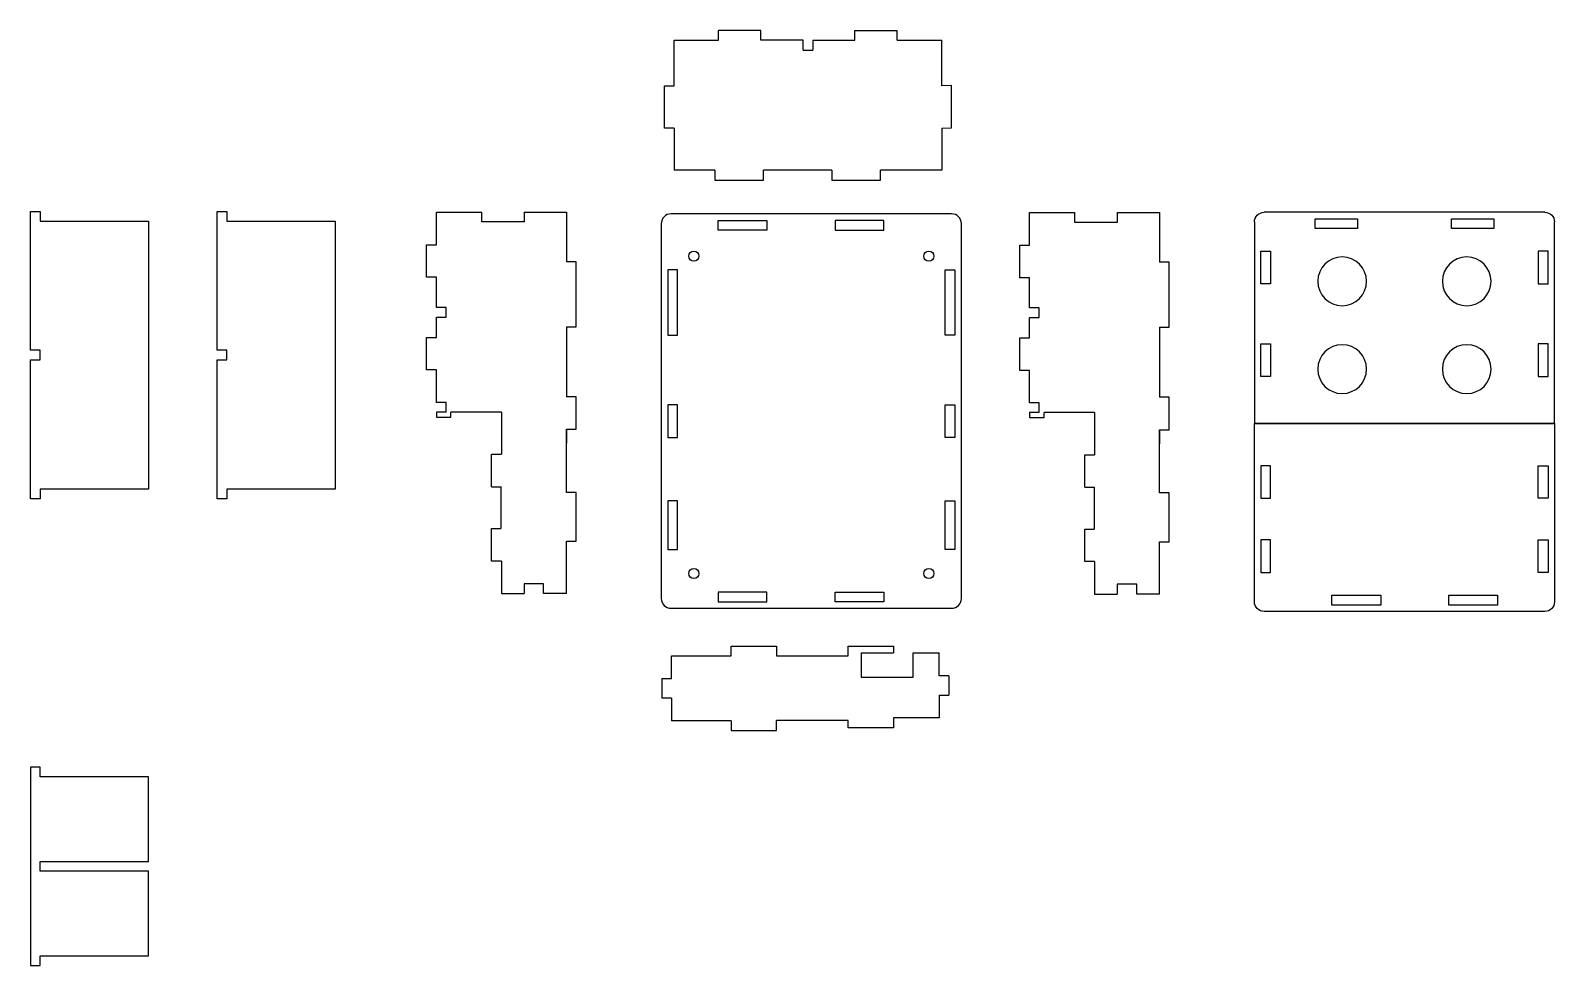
# Model space of a CAD drawing. Header units: millimetres. Extents: x -236 to 233, y -167 to 121.
import ezdxf

# ---------------------------------------------------------------- set-up
doc = ezdxf.new("R2010")
doc.units = ezdxf.units.MM

msp = doc.modelspace()

# ---------------------------------------------------------------- linework, layer by layer
for p, q in [((-37.64, 103.74, -77.53), (-37.64, 117.74, -77.53)), ((-37.64, 117.74, -77.53), (-23.97, 117.74, -77.53)), ((-23.97, 117.74, -77.53), (-23.97, 120.74, -77.53)), ((-10.97, 120.74, -77.53), (-23.97, 120.74, -77.53)), ((-10.97, 117.74, -77.53), (-10.97, 120.74, -77.53)), ((2.03, 117.74, -77.53), (-10.97, 117.74, -77.53)), ((2.03, 114.74, -77.53), (2.03, 117.74, -77.53)), ((5.03, 117.74, -77.53), (5.03, 114.74, -77.53)), ((5.03, 117.74, -77.53), (18.03, 117.74, -77.53)), ((18.03, 117.74, -77.53), (18.03, 120.74, -77.53)), ((18.03, 120.74, -77.53), (31.03, 120.74, -77.53)), ((31.03, 117.74, -77.53), (31.03, 120.74, -77.53)), ((31.03, 117.74, -77.53), (44.71, 117.74, -77.53)), ((44.71, 103.74, -77.53), (44.71, 117.74, -77.53)), ((2.03, 114.74, -77.53), (5.03, 114.74, -77.53)), ((-40.64, 103.74, -77.53), (-37.64, 103.74, -77.53)), ((-40.64, 90.74, -77.53), (-40.64, 103.74, -77.53)), ((47.71, 103.78, -77.53), (44.71, 103.74, -77.53)), ((47.71, 90.78, -77.53), (47.71, 103.78, -77.53)), ((-37.64, 90.74, -77.53), (-40.64, 90.74, -77.53)), ((-37.64, 90.74, -77.53), (-37.64, 77.74, -77.53)), ((44.71, 90.74, -77.53), (47.71, 90.78, -77.53)), ((44.71, 90.74, -77.53), (44.71, 77.74, -77.53)), ((-25.14, 77.74, -77.53), (-37.64, 77.74, -77.53)), ((-25.14, 77.74, -77.53), (-25.14, 74.74, -77.53)), ((-10.14, 74.74, -77.53), (-10.14, 77.74, -77.53)), ((10.86, 77.74, -77.53), (-10.14, 77.74, -77.53)), ((10.86, 77.74, -77.53), (10.86, 74.74, -77.53)), ((25.86, 74.74, -77.53), (25.86, 77.74, -77.53)), ((44.71, 77.74, -77.53), (25.86, 77.74, -77.53)), ((-25.14, 74.74, -77.53), (-10.14, 74.74, -77.53)), ((10.86, 74.74, -77.53), (25.86, 74.74, -77.53)), ((-235.69, 65.08, -77.53), (-232.69, 65.08, -77.53)), ((-235.69, 22.41, -77.53), (-235.69, 65.08, -77.53)), ((-232.69, 65.08, -77.53), (-232.69, 62.08, -77.53)), ((-232.69, 62.08, -77.53), (-199.34, 62.08, -77.53)), ((-199.34, 62.08, -77.53), (-199.34, -20.27, -77.53)), ((-178.28, 22.41, -77.53), (-178.28, 65.08, -77.53)), ((-178.28, 65.08, -77.53), (-175.28, 65.08, -77.53)), ((-175.28, 65.08, -77.53), (-175.28, 62.08, -77.53)), ((-175.28, 62.08, -77.53), (-141.93, 62.08, -77.53)), ((-141.93, 62.08, -77.53), (-141.93, -20.27, -77.53)), ((-110.79, 54.85, -77.53), (-110.79, 64.85, -77.53)), ((-110.79, 64.85, -77.53), (-96.79, 64.85, -77.53)), ((-96.79, 61.85, -77.53), (-96.79, 64.85, -77.53)), ((-83.79, 61.85, -77.53), (-96.79, 61.85, -77.53)), ((-83.79, 64.85, -77.53), (-83.79, 61.85, -77.53)), ((-83.79, 64.85, -77.53), (-70.79, 64.85, -77.53)), ((-70.79, 64.85, -77.53), (-70.79, 49.6, -77.53)), ((-41.58, 61.34, -77.53), (-41.58, -53.96, -77.53)), ((47.77, 64.34, -77.53), (-38.58, 64.34, -77.53)), ((-24.08, 59.34, -77.53), (-24.08, 62.34, -77.53)), ((-24.08, 62.34, -77.53), (-9.08, 62.34, -77.53)), ((-9.08, 62.34, -77.53), (-9.08, 59.34, -77.53)), ((26.92, 62.34, -77.53), (11.92, 62.34, -77.53)), ((11.92, 62.34, -77.53), (11.92, 59.34, -77.53)), ((26.92, 59.34, -77.53), (26.92, 62.34, -77.53)), ((50.77, -53.96, -77.53), (50.77, 61.34, -77.53)), ((71.72, 54.72, -77.53), (71.72, 64.72, -77.53)), ((71.72, 64.72, -77.53), (85.72, 64.72, -77.53)), ((85.72, 61.72, -77.53), (85.72, 64.72, -77.53)), ((98.72, 61.72, -77.53), (85.72, 61.72, -77.53)), ((98.72, 64.72, -77.53), (98.72, 61.72, -77.53)), ((98.72, 64.72, -77.53), (111.72, 64.72, -77.53)), ((111.72, 64.72, -77.53), (111.72, 49.47, -77.53)), ((140.94, 61.85, -77.53), (140.94, -0.15, -77.53)), ((230.29, 64.85, -77.53), (143.94, 64.85, -77.53)), ((159.61, 59.85, -77.53), (159.61, 62.85, -77.53)), ((159.61, 62.85, -77.53), (172.61, 62.85, -77.53)), ((172.61, 62.85, -77.53), (172.61, 59.85, -77.53)), ((201.61, 59.85, -77.53), (201.61, 62.85, -77.53)), ((201.61, 62.85, -77.53), (214.61, 62.85, -77.53)), ((214.61, 62.85, -77.53), (214.61, 59.85, -77.53)), ((233.29, -0.15, -77.53), (233.29, 61.85, -77.53)), ((-9.08, 59.34, -77.53), (-24.08, 59.34, -77.53)), ((11.92, 59.34, -77.53), (26.92, 59.34, -77.53)), ((172.61, 59.85, -77.53), (159.61, 59.85, -77.53)), ((214.61, 59.85, -77.53), (201.61, 59.85, -77.53)), ((-113.79, 44.85, -77.53), (-113.79, 54.85, -77.53)), ((-113.79, 54.85, -77.53), (-110.79, 54.85, -77.53)), ((68.72, 44.72, -77.53), (68.72, 54.72, -77.53)), ((68.72, 54.72, -77.53), (71.72, 54.72, -77.53)), ((142.94, 52.85, -77.53), (145.94, 52.85, -77.53)), ((142.94, 42.85, -77.53), (142.94, 52.85, -77.53)), ((145.94, 52.85, -77.53), (145.94, 42.85, -77.53)), ((228.29, 52.85, -77.53), (228.29, 42.85, -77.53)), ((231.29, 52.85, -77.53), (228.29, 52.85, -77.53)), ((231.29, 42.85, -77.53), (231.29, 52.85, -77.53)), ((-67.79, 49.6, -77.53), (-70.79, 49.6, -77.53)), ((-67.79, 29.6, -77.53), (-67.79, 49.6, -77.53)), ((-36.58, 47.09, -77.53), (-39.58, 47.09, -77.53)), ((-39.58, 47.09, -77.53), (-39.58, 27.09, -77.53)), ((-36.58, 27.09, -77.53), (-36.58, 47.09, -77.53)), ((45.77, 27.09, -77.53), (45.77, 47.09, -77.53)), ((45.77, 47.09, -77.53), (48.77, 47.09, -77.53)), ((48.77, 47.09, -77.53), (48.77, 27.09, -77.53)), ((114.72, 49.47, -77.53), (111.72, 49.47, -77.53)), ((114.72, 29.47, -77.53), (114.72, 49.47, -77.53)), ((-110.79, 44.85, -77.53), (-113.79, 44.85, -77.53)), ((-110.79, 35.6, -77.53), (-110.79, 44.85, -77.53)), ((71.72, 44.72, -77.53), (68.72, 44.72, -77.53)), ((71.72, 35.47, -77.53), (71.72, 44.72, -77.53)), ((145.94, 42.85, -77.53), (142.94, 42.85, -77.53)), ((228.29, 42.85, -77.53), (231.29, 42.85, -77.53)), ((-107.79, 35.6, -77.53), (-110.79, 35.6, -77.53)), ((-107.79, 32.6, -77.53), (-107.79, 35.6, -77.53)), ((74.72, 35.47, -77.53), (71.72, 35.47, -77.53)), ((74.72, 32.47, -77.53), (74.72, 35.47, -77.53)), ((-110.79, 32.6, -77.53), (-107.79, 32.6, -77.53)), ((-110.79, 26.35, -77.53), (-110.79, 32.6, -77.53)), ((-70.79, 29.6, -77.53), (-67.79, 29.6, -77.53)), ((-70.79, 29.6, -77.53), (-70.79, 8.1, -77.53)), ((71.72, 32.47, -77.53), (74.72, 32.47, -77.53)), ((71.72, 26.22, -77.53), (71.72, 32.47, -77.53)), ((111.72, 29.47, -77.53), (114.72, 29.47, -77.53)), ((111.72, 29.47, -77.53), (111.72, 7.97, -77.53)), ((-113.79, 16.35, -77.53), (-113.79, 26.35, -77.53)), ((-113.79, 26.35, -77.53), (-110.79, 26.35, -77.53)), ((-39.58, 27.09, -77.53), (-36.58, 27.09, -77.53)), ((48.77, 27.09, -77.53), (45.77, 27.09, -77.53)), ((68.72, 16.22, -77.53), (68.72, 26.22, -77.53)), ((68.72, 26.22, -77.53), (71.72, 26.22, -77.53)), ((142.94, 24.35, -77.53), (145.94, 24.35, -77.53)), ((142.94, 14.35, -77.53), (142.94, 24.35, -77.53)), ((145.94, 24.35, -77.53), (145.94, 14.35, -77.53)), ((228.29, 24.35, -77.53), (228.29, 14.35, -77.53)), ((231.29, 24.35, -77.53), (228.29, 24.35, -77.53)), ((231.29, 14.35, -77.53), (231.29, 24.35, -77.53)), ((-232.69, 22.41, -77.53), (-235.69, 22.41, -77.53)), ((-235.69, 19.41, -77.53), (-232.69, 19.41, -77.53)), ((-235.69, -23.27, -77.53), (-235.69, 19.41, -77.53)), ((-232.69, 19.41, -77.53), (-232.69, 22.41, -77.53)), ((-175.28, 22.41, -77.53), (-178.28, 22.41, -77.53)), ((-178.28, 19.41, -77.53), (-175.28, 19.41, -77.53)), ((-178.28, -23.27, -77.53), (-178.28, 19.41, -77.53)), ((-175.28, 19.41, -77.53), (-175.28, 22.41, -77.53)), ((-110.79, 16.35, -77.53), (-113.79, 16.35, -77.53)), ((-110.79, 6.35, -77.53), (-110.79, 16.35, -77.53)), ((71.72, 16.22, -77.53), (68.72, 16.22, -77.53)), ((71.72, 6.22, -77.53), (71.72, 16.22, -77.53)), ((145.94, 14.35, -77.53), (142.94, 14.35, -77.53)), ((228.29, 14.35, -77.53), (231.29, 14.35, -77.53)), ((-107.79, 6.35, -77.53), (-110.79, 6.35, -77.53)), ((-107.79, 3.35, -77.53), (-107.79, 6.35, -77.53)), ((-67.79, 8.1, -77.53), (-70.79, 8.1, -77.53)), ((-67.79, -1.9, -77.53), (-67.79, 8.1, -77.53)), ((-36.58, 5.59, -77.53), (-39.58, 5.59, -77.53)), ((-39.58, 5.59, -77.53), (-39.58, -4.41, -77.53)), ((-36.58, -4.41, -77.53), (-36.58, 5.59, -77.53)), ((45.77, 5.59, -77.53), (48.77, 5.59, -77.53)), ((45.77, -4.41, -77.53), (45.77, 5.59, -77.53)), ((48.77, 5.59, -77.53), (48.77, -4.41, -77.53)), ((74.72, 6.22, -77.53), (71.72, 6.22, -77.53)), ((74.72, 3.22, -77.53), (74.72, 6.22, -77.53)), ((114.72, 7.97, -77.53), (111.72, 7.97, -77.53)), ((114.72, -2.03, -77.53), (114.72, 7.97, -77.53)), ((-107.79, 3.35, -77.53), (-110.79, 3.35, -77.53)), ((-110.79, 3.35, -77.53), (-110.79, 1.85, -77.53)), ((-110.79, 1.85, -77.53), (-107.79, 1.85, -77.53)), ((-107.79, 1.85, -77.53), (-106.29, 1.85, -77.53)), ((-90.79, 3.35, -77.53), (-106.29, 3.35, -77.53)), ((-106.29, 1.85, -77.53), (-106.29, 3.35, -77.53)), ((-90.79, 3.35, -77.53), (-90.79, -9.6, -77.53)), ((74.72, 3.22, -77.53), (71.72, 3.22, -77.53)), ((71.72, 3.22, -77.53), (71.72, 1.72, -77.53)), ((71.72, 1.72, -77.53), (74.72, 1.72, -77.53)), ((74.72, 1.72, -77.53), (76.22, 1.72, -77.53)), ((91.72, 3.22, -77.53), (76.22, 3.22, -77.53)), ((76.22, 1.72, -77.53), (76.22, 3.22, -77.53)), ((91.72, 3.22, -77.53), (91.72, -9.73, -77.53)), ((-70.79, -1.9, -77.53), (-67.79, -1.9, -77.53)), ((-70.79, -21.35, -77.53), (-70.79, -1.9, -77.53)), ((-70.79, -1.9, -77.53), (-70.79, -6.2, -77.53)), ((-39.58, -4.41, -77.53), (-36.58, -4.41, -77.53)), ((48.77, -4.41, -77.53), (45.77, -4.41, -77.53)), ((111.72, -2.03, -77.53), (114.72, -2.03, -77.53)), ((111.72, -21.48, -77.53), (111.72, -2.03, -77.53)), ((111.72, -2.03, -77.53), (111.72, -6.33, -77.53)), ((140.94, -0.15, -77.53), (233.29, -0.15, -77.53)), ((140.94, -54.95, -77.53), (140.94, -0.15, -77.53)), ((233.29, -0.15, -77.53), (140.94, -0.15, -77.53)), ((233.29, -0.15, -77.53), (233.29, -54.95, -77.53)), ((-93.79, -19.6, -77.53), (-93.79, -9.6, -77.53)), ((-93.79, -9.6, -77.53), (-90.79, -9.6, -77.53)), ((88.72, -19.73, -77.53), (88.72, -9.73, -77.53)), ((88.72, -9.73, -77.53), (91.72, -9.73, -77.53)), ((145.94, -13.1, -77.53), (142.94, -13.1, -77.53)), ((142.94, -13.1, -77.53), (142.94, -23.1, -77.53)), ((145.94, -23.1, -77.53), (145.94, -13.1, -77.53)), ((228.29, -23.1, -77.53), (228.29, -13.1, -77.53)), ((228.29, -13.1, -77.53), (231.29, -13.1, -77.53)), ((228.29, -23.1, -77.53), (228.29, -13.1, -77.53)), ((228.29, -13.1, -77.53), (231.29, -13.1, -77.53)), ((231.29, -13.1, -77.53), (231.29, -23.1, -77.53)), ((231.29, -13.1, -77.53), (231.29, -23.1, -77.53)), ((-232.69, -23.27, -77.53), (-235.69, -23.27, -77.53)), ((-199.34, -20.27, -77.53), (-232.69, -20.27, -77.53)), ((-232.69, -20.27, -77.53), (-232.69, -23.27, -77.53)), ((-175.28, -23.27, -77.53), (-178.28, -23.27, -77.53)), ((-141.93, -20.27, -77.53), (-175.28, -20.27, -77.53)), ((-175.28, -20.27, -77.53), (-175.28, -23.27, -77.53)), ((-93.79, -19.6, -77.53), (-90.79, -19.6, -77.53)), ((-90.91, -19.6, -77.53), (-90.91, -32.45, -77.53)), ((-67.79, -21.35, -77.53), (-70.79, -21.35, -77.53)), ((-67.79, -36.35, -77.53), (-67.79, -21.35, -77.53)), ((88.72, -19.73, -77.53), (91.72, -19.73, -77.53)), ((91.6, -19.73, -77.53), (91.6, -32.58, -77.53)), ((114.72, -21.48, -77.53), (111.72, -21.48, -77.53)), ((114.72, -36.48, -77.53), (114.72, -21.48, -77.53)), ((142.94, -23.1, -77.53), (145.94, -23.1, -77.53)), ((231.29, -23.1, -77.53), (228.29, -23.1, -77.53)), ((231.29, -23.1, -77.53), (228.29, -23.1, -77.53)), ((-36.58, -23.86, -77.53), (-39.58, -23.86, -77.53)), ((-39.58, -23.86, -77.53), (-39.58, -38.86, -77.53)), ((-36.58, -38.86, -77.53), (-36.58, -23.86, -77.53)), ((45.77, -23.86, -77.53), (48.77, -23.86, -77.53)), ((45.77, -38.86, -77.53), (45.77, -23.86, -77.53)), ((48.77, -23.86, -77.53), (48.77, -38.86, -77.53)), ((-93.79, -42.45, -77.53), (-93.79, -32.45, -77.53)), ((-93.79, -32.45, -77.53), (-90.91, -32.45, -77.53)), ((88.72, -42.58, -77.53), (88.72, -32.58, -77.53)), ((88.72, -32.58, -77.53), (91.6, -32.58, -77.53)), ((-70.79, -36.35, -77.53), (-67.79, -36.35, -77.53)), ((-70.79, -52.45, -77.53), (-70.79, -36.35, -77.53)), ((111.72, -36.48, -77.53), (114.72, -36.48, -77.53)), ((111.72, -52.58, -77.53), (111.72, -36.48, -77.53)), ((145.94, -35.95, -77.53), (142.94, -35.95, -77.53)), ((142.94, -35.95, -77.53), (142.94, -45.95, -77.53)), ((145.94, -45.95, -77.53), (145.94, -35.95, -77.53)), ((228.29, -45.95, -77.53), (228.29, -35.95, -77.53)), ((228.29, -35.95, -77.53), (231.29, -35.95, -77.53)), ((228.29, -45.95, -77.53), (228.29, -35.95, -77.53)), ((228.29, -35.95, -77.53), (231.29, -35.95, -77.53)), ((231.29, -35.95, -77.53), (231.29, -45.95, -77.53)), ((231.29, -35.95, -77.53), (231.29, -45.95, -77.53)), ((-39.58, -38.86, -77.53), (-36.58, -38.86, -77.53)), ((48.77, -38.86, -77.53), (45.77, -38.86, -77.53)), ((-90.79, -42.45, -77.53), (-93.79, -42.45, -77.53)), ((-90.79, -42.45, -77.53), (-90.79, -52.45, -77.53)), ((91.72, -42.58, -77.53), (88.72, -42.58, -77.53)), ((91.72, -42.58, -77.53), (91.72, -52.58, -77.53)), ((142.94, -45.95, -77.53), (145.94, -45.95, -77.53)), ((231.29, -45.95, -77.53), (228.29, -45.95, -77.53)), ((231.29, -45.95, -77.53), (228.29, -45.95, -77.53)), ((-77.79, -49.45, -77.53), (-83.79, -49.45, -77.53)), ((-83.79, -49.45, -77.53), (-83.79, -52.45, -77.53)), ((-77.79, -52.45, -77.53), (-77.79, -49.45, -77.53)), ((104.72, -49.58, -77.53), (98.72, -49.58, -77.53)), ((98.72, -49.58, -77.53), (98.72, -52.58, -77.53)), ((104.72, -52.58, -77.53), (104.72, -49.58, -77.53)), ((-90.79, -52.45, -77.53), (-83.79, -52.45, -77.53)), ((-70.79, -52.45, -77.53), (-77.79, -52.45, -77.53)), ((-9.08, -51.96, -77.53), (-24.08, -51.96, -77.53)), ((-24.08, -51.96, -77.53), (-24.08, -54.96, -77.53)), ((-24.08, -54.96, -77.53), (-9.08, -54.96, -77.53)), ((-9.08, -54.96, -77.53), (-9.08, -51.96, -77.53)), ((11.92, -51.96, -77.53), (26.92, -51.96, -77.53)), ((11.92, -54.96, -77.53), (11.92, -51.96, -77.53)), ((26.92, -54.96, -77.53), (11.92, -54.96, -77.53)), ((26.92, -51.96, -77.53), (26.92, -54.96, -77.53)), ((91.72, -52.58, -77.53), (98.72, -52.58, -77.53)), ((111.72, -52.58, -77.53), (104.72, -52.58, -77.53)), ((164.79, -55.95, -77.53), (164.79, -52.95, -77.53)), ((164.79, -52.95, -77.53), (179.79, -52.95, -77.53)), ((179.79, -55.95, -77.53), (164.79, -55.95, -77.53)), ((179.79, -52.95, -77.53), (179.79, -55.95, -77.53)), ((200.79, -55.95, -77.53), (200.79, -52.95, -77.53)), ((200.79, -52.95, -77.53), (215.79, -52.95, -77.53)), ((215.79, -55.95, -77.53), (200.79, -55.95, -77.53)), ((215.79, -52.95, -77.53), (215.79, -55.95, -77.53)), ((-38.58, -56.96, -77.53), (47.77, -56.96, -77.53)), ((230.29, -57.95, -77.53), (143.94, -57.95, -77.53)), ((-20.11, -71.58, -77.53), (-20.11, -68.58, -77.53)), ((-20.11, -68.58, -77.53), (-6.11, -68.58, -77.53)), ((-6.11, -68.58, -77.53), (-6.11, -71.58, -77.53)), ((15.89, -71.58, -77.53), (15.89, -68.58, -77.53)), ((15.89, -68.58, -77.53), (29.89, -68.58, -77.53)), ((29.89, -68.58, -77.53), (29.89, -70.68, -77.53)), ((-38.46, -78.58, -77.53), (-38.46, -71.58, -77.53)), ((-38.46, -71.58, -77.53), (-20.11, -71.58, -77.53)), ((-6.11, -71.58, -77.53), (15.89, -71.58, -77.53)), ((19.89, -70.68, -77.53), (19.89, -78.18, -77.53)), ((19.89, -70.68, -77.53), (29.89, -70.68, -77.53)), ((35.89, -78.18, -77.53), (35.89, -70.68, -77.53)), ((35.89, -70.68, -77.53), (43.89, -70.68, -77.53)), ((43.89, -77.68, -77.53), (43.89, -70.68, -77.53)), ((-41.46, -78.58, -77.53), (-38.46, -78.58, -77.53)), ((-41.46, -78.58, -77.53), (-41.46, -84.58, -77.53)), ((19.89, -78.18, -77.53), (35.89, -78.18, -77.53)), ((46.89, -77.68, -77.53), (43.89, -77.68, -77.53)), ((46.89, -77.68, -77.53), (46.89, -83.68, -77.53)), ((43.89, -83.68, -77.53), (46.89, -83.68, -77.53)), ((43.89, -83.68, -77.53), (43.89, -90.68, -77.53)), ((-38.46, -84.58, -77.53), (-41.46, -84.58, -77.53)), ((-38.46, -84.58, -77.53), (-38.46, -91.58, -77.53)), ((-20.11, -91.58, -77.53), (-38.46, -91.58, -77.53)), ((-20.11, -91.58, -77.53), (-20.11, -94.58, -77.53)), ((-6.11, -94.58, -77.53), (-6.11, -91.48, -77.53)), ((15.89, -91.48, -77.53), (-6.11, -91.48, -77.53)), ((15.89, -93.68, -77.53), (15.89, -91.48, -77.53)), ((29.89, -93.68, -77.53), (15.89, -93.68, -77.53)), ((29.89, -90.68, -77.53), (29.89, -93.68, -77.53)), ((43.89, -90.68, -77.53), (29.89, -90.68, -77.53)), ((-20.11, -94.58, -77.53), (-6.11, -94.58, -77.53)), ((-232.69, -105.82, -77.53), (-235.69, -105.82, -77.53)), ((-235.69, -105.82, -77.53), (-235.69, -166.82, -77.53)), ((-232.69, -108.82, -77.53), (-232.69, -105.82, -77.53)), ((-199.34, -108.82, -77.53), (-232.69, -108.82, -77.53)), ((-199.34, -134.82, -77.53), (-199.34, -108.82, -77.53)), ((-232.69, -137.82, -77.53), (-232.69, -134.82, -77.53)), ((-232.69, -134.82, -77.53), (-199.34, -134.82, -77.53)), ((-199.34, -137.82, -77.53), (-232.69, -137.82, -77.53)), ((-199.34, -163.82, -77.53), (-199.34, -137.82, -77.53)), ((-232.69, -166.82, -77.53), (-232.69, -163.82, -77.53)), ((-232.69, -163.82, -77.53), (-199.34, -163.82, -77.53)), ((-235.69, -166.82, -77.53), (-232.69, -166.82, -77.53))]:
    msp.add_line(p, q)
for centre in [(-31.55, 51.34, -77.53), (40.75, 51.34, -77.53), (-31.55, -46.26, -77.53), (40.75, -46.26, -77.53)]:
    msp.add_circle(centre, 1.55)
at = {"extrusion": (-2.22045e-16, -2.22045e-16, -1)}
for centre in [(-167.94, 43.6, 77.53), (-206.29, 43.6, 77.53), (-167.94, 16.6, 77.53), (-206.29, 16.6, 77.53)]:
    msp.add_circle(centre, 7.5, dxfattribs=at)
for centre, start, end in [((-38.58, 61.34, -77.53), 90, 180), ((47.77, 61.34, -77.53), 0, 90), ((-38.58, -53.96, -77.53), 180, 270), ((47.77, -53.96, -77.53), 270, 0)]:
    msp.add_arc(centre, 3, start, end)
for centre, start, end in [((-143.94, 61.85, 77.53), 0, 90), ((-230.29, 61.85, 77.53), 90, 180), ((-143.94, -54.95, 77.53), 270, 0), ((-230.29, -54.95, 77.53), 180, 270)]:
    msp.add_arc(centre, 3, start, end, dxfattribs=at)

doc.saveas('drawing.dxf')
